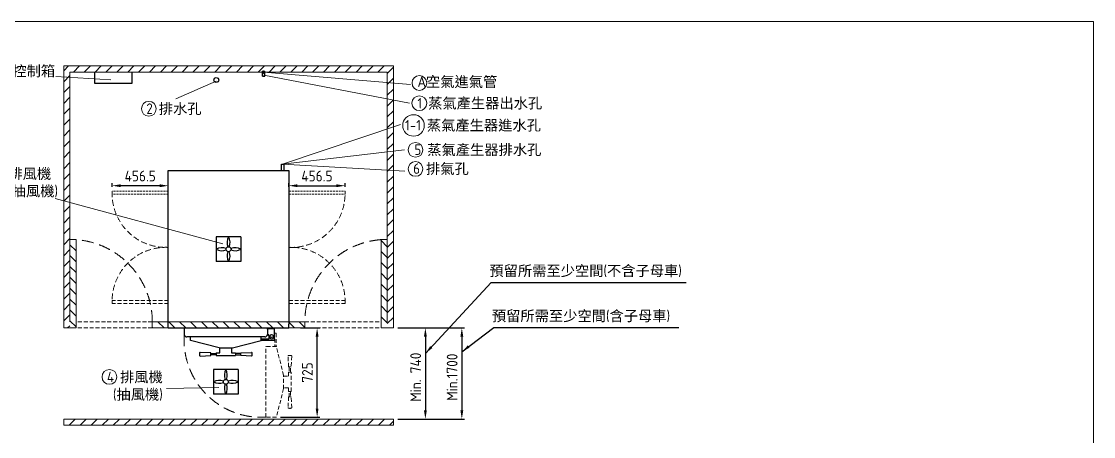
# Model space of a CAD drawing. Header units: millimetres. Extents: x -7990 to 27687, y 79 to 15902.
# Drawn here: x 18973 to 27687, y 5976 to 9349 of the extents above; entities that cross this region are included whole.
import ezdxf

# ---------------------------------------------------------------- set-up
doc = ezdxf.new("R2010")
doc.units = ezdxf.units.MM
doc.header["$MEASUREMENT"] = 0
doc.linetypes.add('HIDDEN', pattern=[9.525, 6.35, -3.175])
doc.linetypes.add('HIDDEN2', pattern=[4.7625, 3.175, -1.5875])
doc.layers.get('0').update_dxf_attribs({"lineweight": 25})
for name, color, linetype, lineweight in [('D', 3, 'Continuous', 13), ('F', 7, 'Continuous', 15), ('H', 2, 'HIDDEN', 15), ('HIDDEN', 2, 'HIDDEN2', 9), ('S', 4, 'Continuous', 15)]:
    doc.layers.add(name, color=color, linetype=linetype, lineweight=lineweight)
doc.styles.get("Standard").update_dxf_attribs({"font": 'KAIU.TTF'})
doc.styles.add('STU25', font='isocp2.shx')
doc.dimstyles.new('STU25', dxfattribs={"dimscale": 35, "dimtxt": 2.5, "dimasz": 2, "dimexe": 0.6, "dimexo": 1, "dimgap": 1, "dimtad": 1, "dimdsep": 46, "dimtxsty": 'STU25', "dimcen": 2, "dimazin": 2, "dimtfac": 1, "dimtmove": 0, "dimatfit": 3, "dimfxl": 0, "dimtolj": 1, "dimtzin": 0, "dimarcsym": 0})
doc.dimstyles.new('STU25$7', dxfattribs={"dimscale": 35, "dimtxt": 2.5, "dimasz": 2, "dimexe": 1.25, "dimexo": 0.625, "dimgap": 1, "dimtad": 0, "dimdec": 4, "dimdsep": 46, "dimtxsty": 'STU25', "dimcen": 2.5, "dimazin": 2, "dimtfac": 1, "dimtdec": 4, "dimtmove": 0, "dimatfit": 3, "dimfxl": 0, "dimtolj": 1, "dimtzin": 0, "dimarcsym": 0})
pattern_1 = [(135, (238147.217, 23071.62), (-44.194174, -44.194174), [])]

# ---------------------------------------------------------------- blocks, each defined once
blk = doc.blocks.new('*D13')
at = {"layer": 'D', "color": 0, "lineweight": -2}
for p, q in [((22031.4, 6858.3), (22277.2, 6858.3)), ((22256.2, 6788.3), (22256.2, 6188.3)), ((22031.4, 6118.3), (22277.2, 6118.3))]:
    blk.add_line(p, q, dxfattribs=at)
at = {"layer": 'D', "color": 0}
for points in [[(22267.9, 6788.3), (22244.5, 6788.3), (22256.2, 6858.3)], [(22244.5, 6188.3), (22267.9, 6188.3), (22256.2, 6118.3)]]:
    blk.add_solid(points, dxfattribs=at)
at = {"layer": 'Defpoints', "color": 0}
for p in [(21996.4, 6858.3), (21996.4, 6118.3), (22256.2, 6118.3)]:
    blk.add_point(p, dxfattribs=at)
at = {"layer": 'D', "color": 0, "insert": (22177.4, 6458.3), "char_height": 87.5, "attachment_point": 5, "rotation": 90, "style": 'STU25'}
blk.add_mtext('\\A1;{\\Fisocp2.shx;Min. 740}', dxfattribs=at)
blk = doc.blocks.new('*D14')
at = {"layer": 'D', "color": 0, "lineweight": -2}
for p, q in [((22031.4, 6858.3), (22573.3, 6858.3)), ((22552.3, 6788.3), (22552.3, 6188.3)), ((22031.4, 6118.3), (22573.3, 6118.3))]:
    blk.add_line(p, q, dxfattribs=at)
at = {"layer": 'D', "color": 0}
for points in [[(22564, 6788.3), (22540.6, 6788.3), (22552.3, 6858.3)], [(22540.6, 6188.3), (22564, 6188.3), (22552.3, 6118.3)]]:
    blk.add_solid(points, dxfattribs=at)
at = {"layer": 'Defpoints', "color": 0}
for p in [(21996.4, 6858.3), (21996.4, 6118.3), (22552.3, 6118.3)]:
    blk.add_point(p, dxfattribs=at)
at = {"layer": 'D', "color": 0, "insert": (22473.5, 6458.3), "char_height": 87.5, "attachment_point": 5, "rotation": 90, "style": 'STU25'}
blk.add_mtext('\\A1;{\\Fisocp2.shx;Min.1700}', dxfattribs=at)
blk = doc.blocks.new('*D16')
at = {"layer": 'D', "color": 0, "lineweight": -2}
for p, q in [((21241.4, 6858.3), (21397, 6858.3)), ((21376, 6203.3), (21376, 6788.3)), ((21079.6, 6133.3), (21397, 6133.3))]:
    blk.add_line(p, q, dxfattribs=at)
at = {"layer": 'D', "color": 0}
for points in [[(21387.6, 6788.3), (21364.3, 6788.3), (21376, 6858.3)], [(21364.3, 6203.3), (21387.6, 6203.3), (21376, 6133.3)]]:
    blk.add_solid(points, dxfattribs=at)
at = {"layer": 'Defpoints', "color": 0}
for p in [(21206.4, 6858.3), (21376, 6858.3), (21044.6, 6133.3)]:
    blk.add_point(p, dxfattribs=at)
at = {"layer": 'D', "color": 0, "insert": (21297.2, 6496.2), "char_height": 87.5, "attachment_point": 5, "rotation": 90, "style": 'STU25'}
blk.add_mtext('\\A1;725', dxfattribs=at)
blk = doc.blocks.new('*D18')
at = {"layer": 'D', "color": 0, "lineweight": -2}
for p, q in [((21146.4, 8004.8), (21146.4, 8035.4)), ((21602.9, 8004.8), (21602.9, 8035.4)), ((21216.4, 8014.4), (21532.9, 8014.4))]:
    blk.add_line(p, q, dxfattribs=at)
at = {"layer": 'D', "color": 0}
for points in [[(21216.4, 8026.1), (21216.4, 8002.8), (21146.4, 8014.4)], [(21532.9, 8002.8), (21532.9, 8026.1), (21602.9, 8014.4)]]:
    blk.add_solid(points, dxfattribs=at)
at = {"layer": 'Defpoints', "color": 0}
for p in [(21146.4, 7969.8), (21602.9, 8014.4), (21602.9, 7969.8)]:
    blk.add_point(p, dxfattribs=at)
at = {"layer": 'D', "color": 0, "insert": (21374.7, 8093.2), "char_height": 87.5, "attachment_point": 5, "style": 'STU25'}
blk.add_mtext('\\A1;456.5', dxfattribs=at)
blk = doc.blocks.new('*D19')
at = {"layer": 'D', "color": 0, "lineweight": -2}
for p, q in [((19709.9, 8004.8), (19709.9, 8035.4)), ((20166.4, 8004.8), (20166.4, 8035.4)), ((20096.4, 8014.4), (19779.9, 8014.4))]:
    blk.add_line(p, q, dxfattribs=at)
at = {"layer": 'D', "color": 0}
for points in [[(19779.9, 8026.1), (19779.9, 8002.8), (19709.9, 8014.4)], [(20096.4, 8002.8), (20096.4, 8026.1), (20166.4, 8014.4)]]:
    blk.add_solid(points, dxfattribs=at)
at = {"layer": 'Defpoints', "color": 0}
for p in [(19709.9, 8014.4), (19709.9, 7969.8), (20166.4, 7969.8)]:
    blk.add_point(p, dxfattribs=at)
at = {"layer": 'D', "color": 0, "insert": (19938.2, 8093.2), "char_height": 87.5, "attachment_point": 5, "style": 'STU25'}
blk.add_mtext('\\A1;456.5', dxfattribs=at)

msp = doc.modelspace()

# ---------------------------------------------------------------- hatches: boundary and pattern name
msp.add_hatch(color=256).paths.add_polyline_path([(20941.429, 8949.011, 1), (20941.429, 8927.489, 1)])
at = {"layer": 'H', "ltscale": 5}
h = msp.add_hatch(dxfattribs=at)
h.set_pattern_fill('ANSI31', color=256, scale=500, style=0)
h.set_pattern_definition([(45, (238147.217, 23071.62), (-44.194174, 44.194174), [])])
h.paths.add_polyline_path([(21996.429, 8988.25), (21996.429, 6858.25), (21946.429, 6858.25), (21946.429, 6908.25), (21946.429, 8938.25), (19366.429, 8938.25), (19366.429, 6908.25), (19366.429, 6858.25), (19316.429, 6858.25), (19316.429, 8988.25)])
h = msp.add_hatch(dxfattribs=at)
h.set_pattern_fill('ANSI31', color=256, scale=500, angle=90, style=0)
h.set_pattern_definition(pattern_1)
h.paths.add_polyline_path([(19366.429, 6858.25), (19416.429, 6858.25), (19416.429, 7577.466), (19366.429, 7577.466), (19366.429, 6908.25)])
h = msp.add_hatch(dxfattribs=at)
h.set_pattern_fill('ANSI31', color=256, scale=500, angle=90, style=0)
h.set_pattern_definition(pattern_1)
h.paths.add_polyline_path([(21946.429, 7577.466), (21946.429, 6908.25), (21946.429, 6858.25), (21896.429, 6858.25), (21896.429, 7577.466)])
h = msp.add_hatch(dxfattribs=at)
h.set_pattern_fill('ANSI31', color=256, scale=500, angle=270, style=0)
h.set_pattern_definition([(315, (238147.217, 23071.62), (44.194174, 44.194174), [])])
h.paths.add_polyline_path([(20035.645, 6858.25), (20035.645, 6908.25), (21277.214, 6908.25), (21277.214, 6858.25)])
h = msp.add_hatch(dxfattribs=at)
h.set_pattern_fill('ANSI31', color=256, scale=20, style=0)
h.set_pattern_definition([(45, (237581, 23131.62), (-44.90128, 44.90128), [])])
h.paths.add_polyline_path([(19316.429, 6118.25), (19316.429, 6068.25), (21996.429, 6068.25), (21996.429, 6118.25)])

# ---------------------------------------------------------------- linework, layer by layer
for p, q in [((20931.429, 8905.875), (20931.429, 8938.25)), ((20931.429, 8905.875), (20951.429, 8905.875)), ((20951.429, 8905.875), (20951.429, 8938.25)), ((20166.429, 8138.25), (21146.429, 8138.25)), ((20166.429, 7969.75), (20166.429, 8138.25)), ((21085.364, 8188.25), (21105.364, 8188.25)), ((21085.364, 8138.25), (21085.364, 8188.25)), ((21105.364, 8188.25), (21105.364, 8138.25)), ((21146.429, 8138.25), (21146.429, 6888.25)), ((20166.429, 6858.25), (20166.429, 7969.75)), ((20556.429, 7598.25), (20556.429, 7398.25)), ((20756.429, 7598.25), (20556.429, 7598.25)), ((20756.429, 7598.25), (20756.429, 7398.25)), ((20756.429, 7398.25), (20556.429, 7398.25)), ((21146.429, 6858.25), (21146.429, 6888.25)), ((20166.429, 6858.25), (21146.429, 6858.25)), ((20296.429, 6849.25), (20296.429, 6805.25)), ((20971.429, 6853.25), (20981.429, 6853.25)), ((20971.429, 6853.25), (20971.429, 6801.25)), ((20971.429, 6849.25), (20971.429, 6805.25)), ((20971.429, 6801.25), (20981.429, 6801.25)), ((20981.429, 6853.25), (21028.929, 6853.25)), ((20983.929, 6801.25), (20981.429, 6801.25)), ((20983.929, 6793.25), (20983.929, 6801.25)), ((21028.929, 6793.25), (21028.929, 6853.25)), ((20951.429, 6785.25), (20316.429, 6785.25)), ((20347.229, 6755.087), (20347.229, 6785.25)), ((20578.929, 6696.05), (20347.229, 6755.087)), ((20688.929, 6696.05), (20920.629, 6755.087)), ((20920.629, 6755.087), (20920.629, 6785.25)), ((20983.929, 6766.25), (20920.629, 6766.25)), ((21028.929, 6756.25), (20920.629, 6756.25)), ((20983.929, 6793.25), (20983.929, 6766.25)), ((21028.929, 6766.25), (21028.929, 6793.25)), ((21028.929, 6756.25), (21028.929, 6766.25)), ((20511.942, 6655.3), (20424.942, 6659.8)), ((20424.942, 6629.8), (20511.942, 6634.3)), ((20511.942, 6634.3), (20511.942, 6655.3)), ((20511.942, 6649.55), (20555.179, 6649.55)), ((20555.179, 6640.05), (20511.942, 6640.05)), ((20555.179, 6655.3), (20555.179, 6634.3)), ((20556.179, 6656.3), (20586.429, 6656.3)), ((20556.179, 6633.3), (20711.679, 6633.3)), ((20578.929, 6696.05), (20688.929, 6696.05)), ((20586.429, 6656.3), (20586.429, 6696.05)), ((20681.429, 6696.05), (20681.429, 6656.3)), ((20681.429, 6656.3), (20711.679, 6656.3)), ((20712.679, 6655.3), (20712.679, 6634.3)), ((20755.917, 6649.55), (20712.679, 6649.55)), ((20712.679, 6640.05), (20755.917, 6640.05)), ((20755.917, 6655.3), (20842.917, 6659.8)), ((20755.917, 6634.3), (20755.917, 6655.3)), ((20842.917, 6629.8), (20755.917, 6634.3)), ((20533.929, 6520.75), (20533.929, 6320.75)), ((20733.929, 6520.75), (20533.929, 6520.75)), ((20733.929, 6520.75), (20733.929, 6320.75)), ((20733.929, 6320.75), (20533.929, 6320.75))]:
    msp.add_line(p, q)
msp.add_lwpolyline([(19567.126, 8938.25), (19567.126, 8848.652), (19871.815, 8848.652), (19871.815, 8938.25)])
for centre, radius in [((20556.429, 8873.25), 20), ((20941.429, 8938.25), 10.761), ((20656.429, 7498.25), 20), ((20656.429, 7498.25), 20), ((20656.429, 7498.25), 20), ((20656.429, 7498.25), 20), ((21006.429, 6793.25), 12), ((21006.429, 6793.25), 12), ((20633.929, 6420.75), 20), ((20633.929, 6420.75), 20), ((20633.929, 6420.75), 20), ((20633.929, 6420.75), 20)]:
    msp.add_circle(centre, radius)
for centre, radius, start, end in [((20737.454, 7552.375), 93.11, 150.4818019, 201.9770324), ((20575.405, 7552.375), 93.11, 338.0229676, 29.5181981), ((20602.305, 7417.226), 93.11, 68.0229676, 119.5181981), ((20602.305, 7579.275), 93.11, 240.4818019, 291.9770324), ((20710.554, 7417.226), 93.11, 60.4818019, 111.9770324), ((20710.554, 7579.275), 93.11, 248.0229676, 299.5181981), ((20737.454, 7444.125), 93.11, 158.0229676, 209.5181981), ((20575.405, 7444.125), 93.11, 330.4818019, 21.9770324), ((21037.322, 6889.487), 108.107, 359.8743884, 359.8745224), ((20316.429, 6849.25), 20, 153.256316, 180), ((20316.429, 6805.25), 20, 180, 270), ((20951.429, 6805.25), 20, 270, 0), ((20951.429, 6849.25), 20, 0, 26.743684), ((21006.429, 6793.25), 22.5, 180, 0), ((20474.714, 6644.8), 55.773, 168.6471146, 191.3528854), ((20424.942, 6654.793), 5.007, 90, 168.6471146), ((20424.942, 6634.807), 5.007, 191.3528854, 275.9218723), ((20556.179, 6655.3), 1, 90, 180), ((20556.179, 6634.3), 1, 180, 270), ((20711.679, 6655.3), 1, 0, 90), ((20711.679, 6634.3), 1, 270, 0), ((20842.917, 6634.807), 5.007, 264.0781277, 348.6471146), ((20842.917, 6654.793), 5.007, 11.3528854, 90), ((20793.144, 6644.8), 55.773, 348.6471146, 11.3528854), ((20714.954, 6474.875), 93.11, 150.4818019, 201.9770324), ((20552.905, 6474.875), 93.11, 338.0229676, 29.5181981), ((20579.805, 6339.726), 93.11, 68.0229676, 119.5181981), ((20579.805, 6501.775), 93.11, 240.4818019, 291.9770324), ((20714.954, 6366.625), 93.11, 158.0229676, 209.5181981), ((20552.905, 6366.625), 93.11, 330.4818019, 21.9770324), ((20688.054, 6339.726), 93.11, 60.4818019, 111.9770324), ((20688.054, 6501.775), 93.11, 248.0229676, 299.5181981)]:
    msp.add_arc(centre, radius, start, end)
at = {"layer": 'D'}
for p, q in [((19700.12, 8875.147), (19251.17, 8903.202)), ((20941.429, 8938.25), (22134.678, 8835.635)), ((20942.368, 8913.394), (22126.34, 8685.757)), ((20556.429, 8863.815), (20228.758, 8720.491)), ((21095.364, 8188.25), (22053.82, 8512.238)), ((22086.335, 8306.781), (21095.364, 8188.25)), ((21095.364, 8188.25), (22090.031, 8133.173)), ((20608.833, 7542.491), (19247.914, 7910.293)), ((20153.054, 6366.439), (20577.081, 6373.645))]:
    msp.add_line(p, q, dxfattribs=at)
for centre, radius in [((22207.267, 8849.492), 60), ((22206.82, 8684.99), 60), ((20007.987, 8639.606), 60), ((22159.794, 8504.149), 87.5), ((22175.683, 8306.005), 60), ((22175.683, 8150.963), 60), ((19688.008, 6460.713), 60)]:
    msp.add_circle(centre, radius, dxfattribs=at)
at = {"layer": 'F', "color": 6}
msp.add_lwpolyline([(14502.163, 9349.401), (14502.163, 79.401), (27687.163, 79.401), (27687.163, 9349.401)], close=True, dxfattribs=at)
msp.add_lwpolyline([(14502.163, 9349.401), (14502.163, 79.401), (27687.163, 79.401), (27687.163, 9349.401)], close=True, dxfattribs=at)
at = {"layer": 'H', "ltscale": 5}
for p, q in [((20166.429, 7081.75), (19709.929, 7081.75)), ((21146.429, 7081.75), (21602.929, 7081.75)), ((20166.429, 7056.75), (19709.929, 7056.75)), ((21146.429, 7056.75), (21602.929, 7056.75)), ((20035.645, 6908.25), (19416.429, 6908.25)), ((21277.214, 6908.25), (21896.429, 6908.25)), ((20035.645, 6858.25), (19416.429, 6858.25)), ((21043.429, 6815.75), (21043.429, 6706.65)), ((21277.214, 6858.25), (21896.429, 6858.25)), ((21033.429, 6770.75), (21033.429, 6706.65)), ((21044.592, 6706.65), (20958.429, 6706.65)), ((20958.429, 6133.25), (20958.429, 6706.65)), ((21103.629, 6474.95), (21044.592, 6706.65)), ((21144.379, 6541.938), (21139.879, 6628.938)), ((21169.879, 6628.938), (21165.379, 6541.938)), ((21165.379, 6541.938), (21144.379, 6541.938)), ((21150.129, 6541.938), (21150.129, 6498.7)), ((21159.629, 6498.7), (21159.629, 6541.938)), ((21103.629, 6364.95), (21103.629, 6474.95)), ((21103.629, 6467.45), (21143.379, 6467.45)), ((21143.379, 6467.45), (21143.379, 6497.7)), ((21144.379, 6498.7), (21165.379, 6498.7)), ((21166.379, 6342.2), (21166.379, 6497.7)), ((21103.629, 6364.95), (21044.592, 6133.25)), ((21143.379, 6372.45), (21103.629, 6372.45)), ((21143.379, 6342.2), (21143.379, 6372.45)), ((21144.379, 6297.963), (21139.879, 6210.963)), ((21144.379, 6341.2), (21165.379, 6341.2)), ((21165.379, 6297.963), (21144.379, 6297.963)), ((21150.129, 6297.963), (21150.129, 6341.2)), ((21159.629, 6341.2), (21159.629, 6297.963)), ((21169.879, 6210.963), (21165.379, 6297.963)), ((21044.592, 6133.25), (20958.429, 6133.25))]:
    msp.add_line(p, q, dxfattribs=at)
at = {"layer": 'H', "ltscale": 15}
for centre, radius, start, end in [((19366.429, 6908.25), 670, 0, 85.7202168), ((21946.429, 6908.25), 670, 94.2797832, 180), ((20921.936, 6759.374), 627.187, 175.8053259, 273.335683)]:
    msp.add_arc(centre, radius, start, end, dxfattribs=at)
at = {"layer": 'H', "ltscale": 5}
for centre, radius, start, end in [((21144.886, 6628.938), 5.007, 101.3528854, 180), ((21154.879, 6579.165), 55.773, 78.6471146, 101.3528854), ((21164.872, 6628.938), 5.007, 354.0781277, 78.6471146), ((21144.379, 6497.7), 1, 90, 180), ((21165.379, 6497.7), 1, 0, 90), ((21144.379, 6342.2), 1, 180, 270), ((21165.379, 6342.2), 1, 270, 0), ((21144.886, 6210.963), 5.007, 180, 258.6471146), ((21154.879, 6260.735), 55.773, 258.6471146, 281.3528854), ((21164.872, 6210.963), 5.007, 281.3528854, 5.9218723)]:
    msp.add_arc(centre, radius, start, end, dxfattribs=at)
at = {"layer": 'HIDDEN', "ltscale": 5}
for p, q in [((20166.429, 7969.75), (19709.929, 7969.75)), ((19709.929, 7944.75), (19709.929, 7969.75)), ((20166.429, 7944.75), (19709.929, 7944.75)), ((21146.429, 7969.75), (21602.929, 7969.75)), ((21146.429, 7944.75), (21602.929, 7944.75)), ((21602.929, 7944.75), (21602.929, 7969.75)), ((19709.929, 7081.75), (19709.929, 7056.75)), ((21602.929, 7081.75), (21602.929, 7056.75)), ((21043.429, 6815.75), (21028.929, 6815.75)), ((21028.929, 6770.75), (21033.429, 6770.75))]:
    msp.add_line(p, q, dxfattribs=at)
at = {"layer": 'HIDDEN', "ltscale": 15}
for centre, start, end in [((20147.034, 7950.355), 177.4593455, 272.5406545), ((21165.824, 7950.355), 267.4593455, 2.5406545), ((20147.034, 7076.145), 87.4593455, 182.5406545), ((21165.824, 7076.145), 357.4593455, 92.5406545)]:
    msp.add_arc(centre, 437.535, start, end, dxfattribs=at)
at = {"layer": 'S', "linetype": 'Continuous'}
msp.add_line((19316.429, 8988.25), (21996.429, 8988.25), dxfattribs=at)
at = {"layer": 'S'}
for p, q in [((19316.429, 8988.25), (19316.429, 6858.25)), ((21996.429, 8988.25), (21996.429, 6858.25)), ((19366.429, 8938.25), (19366.429, 6908.25)), ((19366.429, 8938.25), (21946.429, 8938.25)), ((21946.429, 8938.25), (21946.429, 6908.25)), ((19366.429, 7577.466), (19366.429, 6908.25)), ((19416.429, 7577.466), (19366.429, 7577.466)), ((19416.429, 6858.25), (19416.429, 7577.466)), ((21896.429, 6858.25), (21896.429, 7577.466)), ((21896.429, 7577.466), (21946.429, 7577.466)), ((20035.645, 6908.25), (21277.214, 6908.25)), ((20035.645, 6858.25), (20035.645, 6908.25)), ((21277.214, 6858.25), (21277.214, 6908.25)), ((19416.429, 6858.25), (19316.429, 6858.25)), ((20035.645, 6858.25), (21277.214, 6858.25)), ((21896.429, 6858.25), (21996.429, 6858.25)), ((19316.429, 6118.25), (21996.429, 6118.25)), ((19316.429, 6118.25), (19316.429, 6068.25)), ((21996.429, 6118.25), (21996.429, 6068.25)), ((19316.429, 6068.25), (21996.429, 6068.25))]:
    msp.add_line(p, q, dxfattribs=at)

# ---------------------------------------------------------------- texts
at = {"layer": 'D', "char_height": 85, "attachment_point": 1, "style": 'STU25'}
for s, insert in [('3 {\\f標楷體|b0|i0|c136|p65;電氣控制箱}', (18564.572, 8989.066)), ('A{\\f標楷體|b0|i0|c136|p65;空氣進氣管}', (22192.136, 8902.137)), ('1 {\\f標楷體|b0|i0|c136|p65;蒸氣產生器出水孔}', (22191.528, 8727.496)), ('2 {\\f標楷體|b0|i0|c136|p65;排水孔}', (19988.272, 8683.261)), ('1-1 {\\f標楷體|b0|i0|c136|p65;蒸氣產生器進水孔}', (22090.975, 8548.232)), ('5 {\\f標楷體|b0|i0|c136|p65;蒸氣產生器排水孔}', (22167.01, 8349.573)), ('6 {\\f標楷體|b0|i0|c136|p65;排氣孔}', (22157.235, 8195.859)), ('4-1 {\\f標楷體|b0|i0|c136|p65;排風機\\P}    ({\\f標楷體|b0|i0|c136|p65;抽風機})', (18670.647, 8155.033)), ('4 {\\f標楷體|b0|i0|c136|p65;排風機\\P} ({\\f標楷體|b0|i0|c136|p65;抽風機})', (19667.913, 6502.311))]:
    msp.add_mtext(s, dxfattribs=dict(at, insert=insert))
at = {"layer": 'D', "char_height": 85, "attachment_point": 1}
for s, insert in [('{\\C3;預留所需至少空間\\Fisocp2.shx;(\\f標楷體|b0|i0|c136|p65;不含子母車\\Fisocp2.shx;)}', (22775.95, 7365.569)), ('{\\C3;預留所需至少空間\\Fisocp2.shx;(\\f標楷體|b0|i0|c136|p65;含子母車\\Fisocp2.shx;)}', (22796.668, 6999.051))]:
    msp.add_mtext(s, dxfattribs=dict(at, insert=insert))

# ---------------------------------------------------------------- dimensions: what is measured, and where the dimension line sits
at = {"layer": 'D'}
dim = msp.add_linear_dim(base=(19709.929, 8014.441), p1=(20166.429, 7969.75), p2=(19709.929, 7969.75), angle=180, dimstyle='STU25', dxfattribs=at)
dim.commit()
dim.dimension.update_dxf_attribs({"geometry": '*D19', "text_midpoint": (19938.179, 8093.191)})
dim = msp.add_linear_dim(base=(21602.929, 8014.441), p1=(21146.429, 7969.75), p2=(21602.929, 7969.75), dimstyle='STU25', dxfattribs=at)
dim.commit()
dim.dimension.update_dxf_attribs({"geometry": '*D18', "text_midpoint": (21374.679, 8093.191)})
dim = msp.add_linear_dim(base=(21375.978, 6858.25), p1=(21044.592, 6133.25), p2=(21206.429, 6858.25), angle=90, dimstyle='STU25', dxfattribs=at)
dim.commit()
dim.dimension.update_dxf_attribs({"geometry": '*D16', "text_midpoint": (21375.978, 6496.15), "dimtype": 160})
for base, text, picture, middle in [((22256.195, 6118.25), '{\\Fisocp2.shx;Min. <>}', '*D13', (22256.195, 6458.25)), ((22552.299, 6118.25), '{\\Fisocp2.shx;Min.1700}', '*D14', (22552.299, 6458.25))]:
    dim = msp.add_linear_dim(base=base, p1=(21996.429, 6858.25), p2=(21996.429, 6118.25), angle=90, text=text, dimstyle='STU25', dxfattribs=at)
    dim.commit()
    dim.dimension.update_dxf_attribs({"geometry": picture, "text_midpoint": middle, "dimtype": 160})

# ---------------------------------------------------------------- leaders
for points in [[(22256.195, 6651.284), (22790.858, 7228.997), (24376.473, 7228.997)], [(22552.299, 6664.648), (22811.576, 6862.479), (24316.514, 6862.479)]]:
    msp.add_leader(points, dimstyle='STU25$7', override={"dimgap": 1, "dimtad": 0}, dxfattribs=at)

doc.saveas('drawing.dxf')
